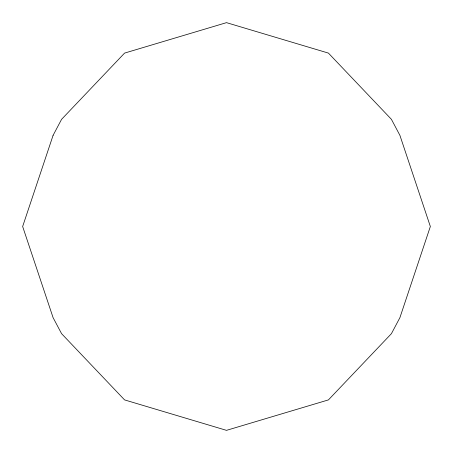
<?xml version="1.0" encoding="UTF-8"?>
<svg xmlns="http://www.w3.org/2000/svg" width="453" height="453" viewBox="0 0 453 453"><rect width="100%" height="100%" fill="white"/><g stroke="black" fill="none" stroke-linecap="round" stroke-linejoin="round"><path stroke-width="0.68" d="M53.097 135.334L22.65 226.5L53.097 317.666L61.58 333.668L124.575 399.903L226.5 430.35L328.425 399.903L391.42 333.668L399.903 317.666L430.35 226.5L399.903 135.334L391.42 119.332L328.425 53.097L226.5 22.65L124.575 53.097L61.58 119.332L53.097 135.334"/></g></svg>
